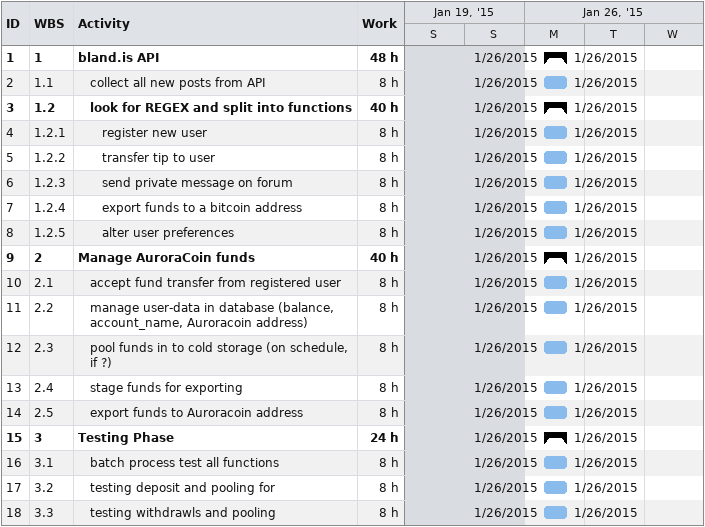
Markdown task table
| ID | WBS | Task | Start | Finish | Work (h) |
|---|---|---|---|---|---|
| 1 | 1 | **bland.is API** | 2015-01-26 | 2015-01-26 | 48 |
| 2 | 1.1 | collect all new posts from API | 2015-01-26 | 2015-01-26 | 8 |
| 3 | 1.2 | **look for REGEX and split into functions** | 2015-01-26 | 2015-01-26 | 40 |
| 4 | 1.2.1 | register new user | 2015-01-26 | 2015-01-26 | 8 |
| 5 | 1.2.2 | transfer tip to user | 2015-01-26 | 2015-01-26 | 8 |
| 6 | 1.2.3 | send private message on forum | 2015-01-26 | 2015-01-26 | 8 |
| 7 | 1.2.4 | export funds to a bitcoin address | 2015-01-26 | 2015-01-26 | 8 |
| 8 | 1.2.5 | alter user preferences | 2015-01-26 | 2015-01-26 | 8 |
| 9 | 2 | **Manage AuroraCoin funds** | 2015-01-26 | 2015-01-26 | 40 |
| 10 | 2.1 | accept fund transfer from registered user | 2015-01-26 | 2015-01-26 | 8 |
| 11 | 2.2 | manage user-data in database (balance, account_name, Auroracoin address) | 2015-01-26 | 2015-01-26 | 8 |
| 12 | 2.3 | pool funds in to cold storage (on schedule, if ?) | 2015-01-26 | 2015-01-26 | 8 |
| 13 | 2.4 | stage funds for exporting | 2015-01-26 | 2015-01-26 | 8 |
| 14 | 2.5 | export funds to Auroracoin address | 2015-01-26 | 2015-01-26 | 8 |
| 15 | 3 | **Testing Phase** | 2015-01-26 | 2015-01-26 | 24 |
| 16 | 3.1 | batch process test all functions | 2015-01-26 | 2015-01-26 | 8 |
| 17 | 3.2 | testing deposit and pooling for | 2015-01-26 | 2015-01-26 | 8 |
| 18 | 3.3 | testing withdrawls and pooling | 2015-01-26 | 2015-01-26 | 8 |
